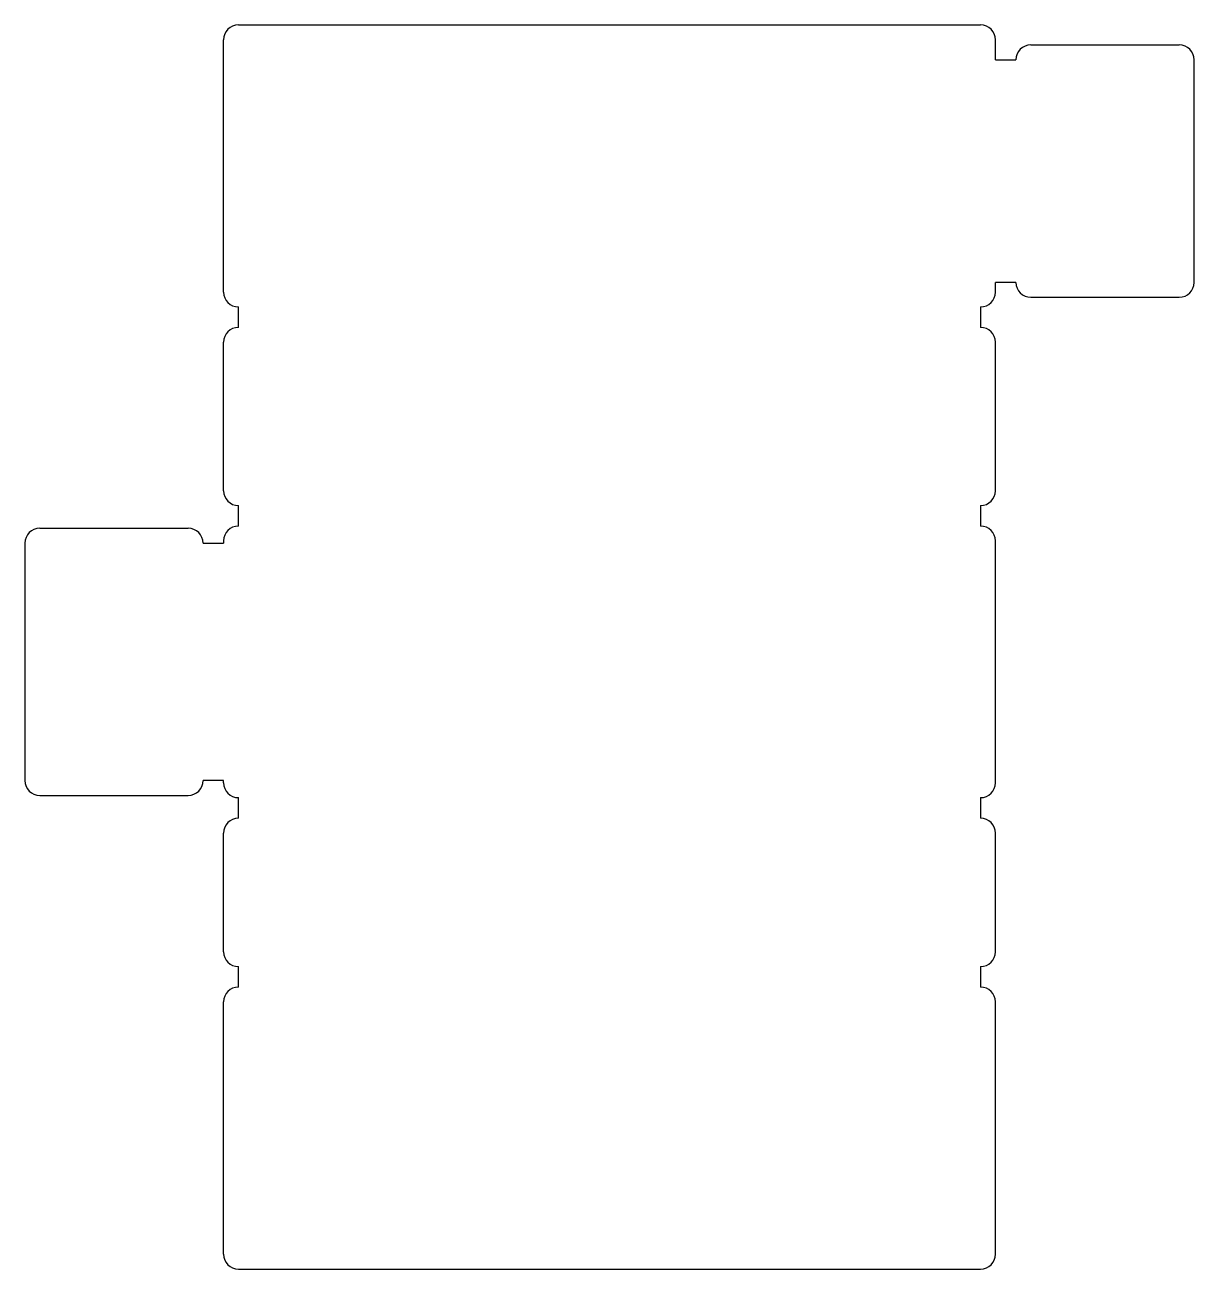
# Model space of a CAD drawing. Extents: x -6.7 to 32.7, y -4.9 to 37.
import ezdxf

# ---------------------------------------------------------------- set-up
doc = ezdxf.new("R2010")
doc.units = 0
doc.header["$MEASUREMENT"] = 0
doc.layers.add('VISIBLE', color=7, linetype='CONTINUOUS')

msp = doc.modelspace()

# ---------------------------------------------------------------- linework, layer by layer
at = {"layer": 'VISIBLE'}
for p, q in [((0.5, 36.99), (25.5, 36.99)), ((0, 27.99), (0, 36.49)), ((26, 35.815), (26, 36.49)), ((27.191, 36.315), (32.191, 36.315)), ((26, 35.815), (26.691, 35.815)), ((32.691, 28.315), (32.691, 35.815)), ((26.691, 28.315), (26, 28.315)), ((26, 27.99), (26, 28.315)), ((27.191, 27.815), (32.191, 27.815)), ((0.5, 26.798), (0.5, 27.49)), ((25.5, 27.49), (25.5, 26.798)), ((0, 21.298), (0, 26.298)), ((26, 21.298), (26, 26.298)), ((0.5, 20.107), (0.5, 20.798)), ((25.5, 20.798), (25.5, 20.107)), ((-6.191, 20.032), (-1.191, 20.032)), ((-6.691, 19.532), (-6.691, 11.532)), ((-0.691, 19.532), (0, 19.532)), ((0, 19.607), (0, 19.532)), ((26, 11.457), (26, 19.607)), ((0, 11.532), (-0.691, 11.532)), ((0, 11.457), (0, 11.532)), ((-6.191, 11.032), (-1.191, 11.032)), ((0.5, 10.266), (0.5, 10.957)), ((25.5, 10.957), (25.5, 10.266)), ((0, 5.766), (0, 9.766)), ((26, 5.766), (26, 9.766)), ((0.5, 4.575), (0.5, 5.266)), ((25.5, 5.266), (25.5, 4.575)), ((0, -4.425), (0, 4.075)), ((26, -4.425), (26, 4.075)), ((0.5, -4.925), (25.5, -4.925))]:
    msp.add_line(p, q, dxfattribs=at)
for centre, start, end in [((0.5, 36.49), 90, 180), ((25.5, 36.49), 0, 90), ((27.191, 35.815), 90, 180), ((32.191, 35.815), 0, 90), ((27.191, 28.315), 180, 270), ((32.191, 28.315), 270, 0), ((0.5, 27.99), 180, 270), ((25.5, 27.99), 270, 0), ((0.5, 26.298), 90, 180), ((25.5, 26.298), 0, 90), ((0.5, 21.298), 180, 270), ((25.5, 21.298), 270, 0), ((-6.191, 19.532), 90, 180), ((-1.191, 19.532), 0, 90), ((0.5, 19.607), 90, 180), ((25.5, 19.607), 0, 90), ((-6.191, 11.532), 180, 270), ((-1.191, 11.532), 270, 0), ((0.5, 11.457), 180, 270), ((25.5, 11.457), 270, 0), ((0.5, 9.766), 90, 180), ((25.5, 9.766), 0, 90), ((0.5, 5.766), 180, 270), ((25.5, 5.766), 270, 0), ((0.5, 4.075), 90, 180), ((25.5, 4.075), 0, 90), ((0.5, -4.425), 180, 270), ((25.5, -4.425), 270, 0)]:
    msp.add_arc(centre, 0.5, start, end, dxfattribs=at)

doc.saveas('drawing.dxf')
